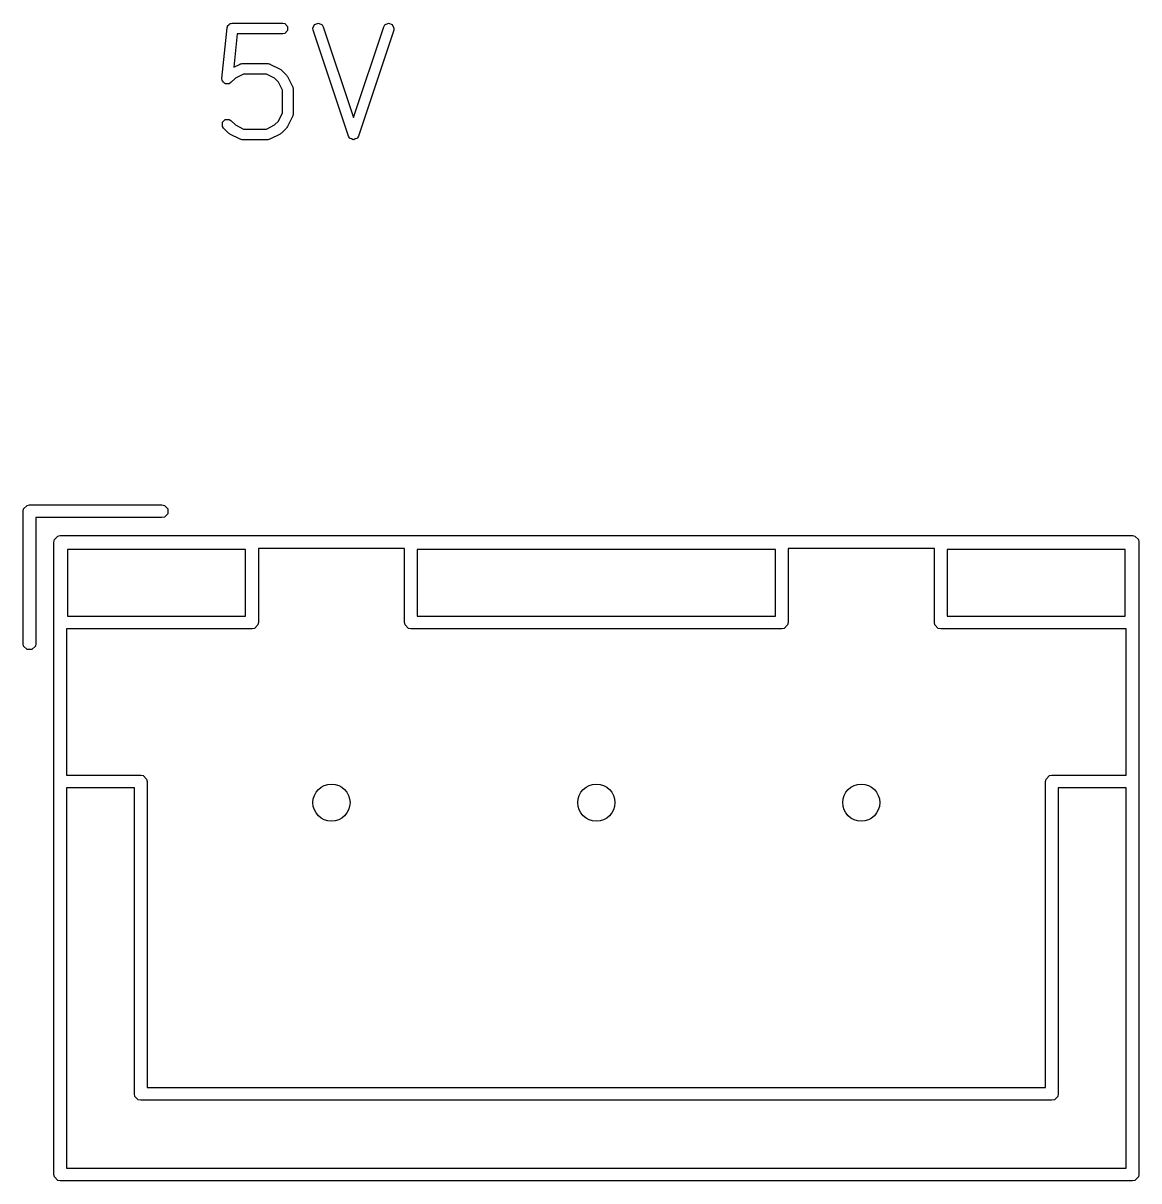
# Model space of a CAD drawing. Header units: inches. Extents: x 0.4 to 11.3, y -7.9 to -0.4.
# Drawn here: x 3.3409 to 3.7555, y -4.0067 to -3.5765 of the extents above; entities that cross this region are included whole.
import ezdxf

# ---------------------------------------------------------------- set-up
doc = ezdxf.new("R2010")
doc.units = ezdxf.units.IN
doc.header["$MEASUREMENT"] = 0
doc.layers.add('F.Silkscreen', color=41, linetype='CONTINUOUS', true_color=0xf2eda1)

msp = doc.modelspace()

# ---------------------------------------------------------------- linework, layer by layer
at = {"layer": 'F.Silkscreen', "linetype": 'CONTINUOUS'}
for p, q in [((3.41482, -3.59699), (3.4167, -3.57825)), ((3.4167, -3.57825), (3.41684, -3.57779)), ((3.41684, -3.57769), (3.41688, -3.57765)), ((3.41684, -3.57779), (3.41684, -3.57769)), ((3.41688, -3.57765), (3.41692, -3.57751)), ((3.41692, -3.57751), (3.41743, -3.57709)), ((3.41743, -3.57709), (3.4179, -3.57662)), ((3.4179, -3.57662), (3.41804, -3.5766)), ((3.41804, -3.5766), (3.41809, -3.57656)), ((3.41809, -3.57656), (3.41819, -3.57657)), ((3.41819, -3.57657), (3.41866, -3.57647)), ((3.41866, -3.57647), (3.4374, -3.57647)), ((3.4374, -3.57647), (3.43816, -3.57662)), ((3.43816, -3.57662), (3.43922, -3.57769)), ((3.43922, -3.57919), (3.43816, -3.58026)), ((3.43922, -3.57769), (3.43922, -3.57919)), ((3.44856, -3.5783), (3.44924, -3.57695)), ((3.44866, -3.57906), (3.44856, -3.5783)), ((3.46178, -3.61843), (3.44866, -3.57906)), ((3.44924, -3.57695), (3.45067, -3.57648)), ((3.45067, -3.57648), (3.45201, -3.57715)), ((3.45201, -3.57715), (3.4524, -3.57782)), ((3.4524, -3.57782), (3.46365, -3.61159)), ((3.46365, -3.61159), (3.47491, -3.57782)), ((3.47864, -3.57906), (3.46552, -3.61843)), ((3.47491, -3.57782), (3.47529, -3.57715)), ((3.47529, -3.57715), (3.47664, -3.57648)), ((3.47664, -3.57648), (3.47806, -3.57695)), ((3.47806, -3.57695), (3.47874, -3.5783)), ((3.47874, -3.5783), (3.47864, -3.57906)), ((3.42044, -3.58041), (3.41919, -3.59284)), ((3.4374, -3.58041), (3.42044, -3.58041)), ((3.43816, -3.58026), (3.4374, -3.58041)), ((3.41919, -3.59284), (3.42153, -3.59168)), ((3.42153, -3.59168), (3.42162, -3.59165)), ((3.42162, -3.59165), (3.42165, -3.59162)), ((3.42165, -3.59162), (3.42196, -3.59156)), ((3.42196, -3.59156), (3.42227, -3.59148)), ((3.42227, -3.59148), (3.42231, -3.59149)), ((3.42231, -3.59149), (3.42241, -3.59147)), ((3.42241, -3.59147), (3.43178, -3.59147)), ((3.43178, -3.59147), (3.43188, -3.59149)), ((3.43188, -3.59149), (3.43192, -3.59148)), ((3.43192, -3.59148), (3.43222, -3.59156)), ((3.43222, -3.59156), (3.43253, -3.59162)), ((3.43253, -3.59162), (3.43257, -3.59165)), ((3.43257, -3.59165), (3.43266, -3.59168)), ((3.43266, -3.59168), (3.43641, -3.59355)), ((3.42287, -3.59541), (3.41982, -3.59693)), ((3.43132, -3.59541), (3.42287, -3.59541)), ((3.43436, -3.59693), (3.43132, -3.59541)), ((3.43641, -3.59355), (3.43666, -3.59375)), ((3.43666, -3.59375), (3.43692, -3.59392)), ((3.43692, -3.59392), (3.4388, -3.5958)), ((3.4388, -3.5958), (3.43897, -3.59606)), ((3.43897, -3.59606), (3.43917, -3.59631)), ((3.43917, -3.59631), (3.44104, -3.60006)), ((3.4149, -3.59776), (3.41482, -3.59699)), ((3.41496, -3.59784), (3.4149, -3.59776)), ((3.41496, -3.59794), (3.41496, -3.59784)), ((3.41543, -3.59841), (3.41496, -3.59794)), ((3.41585, -3.59892), (3.41543, -3.59841)), ((3.41596, -3.59893), (3.41585, -3.59892)), ((3.41603, -3.59901), (3.41596, -3.59893)), ((3.41669, -3.59901), (3.41603, -3.59901)), ((3.41735, -3.59907), (3.41669, -3.59901)), ((3.41743, -3.59901), (3.41735, -3.59907)), ((3.41754, -3.59901), (3.41743, -3.59901)), ((3.41817, -3.59858), (3.41754, -3.59901)), ((3.41982, -3.59693), (3.41817, -3.59858)), ((3.43579, -3.59836), (3.43436, -3.59693)), ((3.43731, -3.6014), (3.43579, -3.59836)), ((3.44104, -3.60006), (3.44107, -3.60015)), ((3.44107, -3.60015), (3.4411, -3.60019)), ((3.4411, -3.60019), (3.44116, -3.6005)), ((3.44116, -3.6005), (3.44124, -3.6008)), ((3.44124, -3.6008), (3.44123, -3.60084)), ((3.44123, -3.60084), (3.44125, -3.60094)), ((3.44125, -3.60094), (3.44125, -3.61031)), ((3.43731, -3.60985), (3.43731, -3.6014)), ((3.41496, -3.61331), (3.41603, -3.61224)), ((3.41496, -3.61482), (3.41496, -3.61331)), ((3.41603, -3.61224), (3.41754, -3.61224)), ((3.41754, -3.61224), (3.41817, -3.61267)), ((3.41817, -3.61267), (3.41982, -3.61432)), ((3.43436, -3.61432), (3.43579, -3.6129)), ((3.43579, -3.6129), (3.43731, -3.60985)), ((3.44104, -3.61119), (3.43917, -3.61494)), ((3.44107, -3.6111), (3.44104, -3.61119)), ((3.4411, -3.61107), (3.44107, -3.6111)), ((3.44116, -3.61076), (3.4411, -3.61107)), ((3.44124, -3.61045), (3.44116, -3.61076)), ((3.44125, -3.61031), (3.44123, -3.61041)), ((3.44123, -3.61041), (3.44124, -3.61045)), ((3.41539, -3.61545), (3.41496, -3.61482)), ((3.41726, -3.61733), (3.41539, -3.61545)), ((3.41753, -3.6175), (3.41726, -3.61733)), ((3.41778, -3.6177), (3.41753, -3.6175)), ((3.42153, -3.61957), (3.41778, -3.6177)), ((3.41982, -3.61432), (3.42287, -3.61584)), ((3.42287, -3.61584), (3.43132, -3.61584)), ((3.43132, -3.61584), (3.43436, -3.61432)), ((3.43641, -3.6177), (3.43266, -3.61957)), ((3.43666, -3.6175), (3.43641, -3.6177)), ((3.43692, -3.61733), (3.43666, -3.6175)), ((3.4388, -3.61545), (3.43692, -3.61733)), ((3.43897, -3.61519), (3.4388, -3.61545)), ((3.43917, -3.61494), (3.43897, -3.61519)), ((3.42162, -3.6196), (3.42153, -3.61957)), ((3.42165, -3.61963), (3.42162, -3.6196)), ((3.42196, -3.61969), (3.42165, -3.61963)), ((3.42227, -3.61978), (3.42196, -3.61969)), ((3.42231, -3.61976), (3.42227, -3.61978)), ((3.42241, -3.61978), (3.42231, -3.61976)), ((3.43178, -3.61978), (3.42241, -3.61978)), ((3.43188, -3.61976), (3.43178, -3.61978)), ((3.43192, -3.61978), (3.43188, -3.61976)), ((3.43222, -3.61969), (3.43192, -3.61978)), ((3.43253, -3.61963), (3.43222, -3.61969)), ((3.43257, -3.6196), (3.43253, -3.61963)), ((3.43266, -3.61957), (3.43257, -3.6196)), ((3.46216, -3.6191), (3.46178, -3.61843)), ((3.4623, -3.61917), (3.46216, -3.6191)), ((3.46236, -3.6193), (3.4623, -3.61917)), ((3.46295, -3.6195), (3.46236, -3.6193)), ((3.46351, -3.61978), (3.46295, -3.6195)), ((3.46365, -3.61973), (3.46351, -3.61978)), ((3.46379, -3.61978), (3.46365, -3.61973)), ((3.46435, -3.6195), (3.46379, -3.61978)), ((3.46494, -3.6193), (3.46435, -3.6195)), ((3.46501, -3.61917), (3.46494, -3.6193)), ((3.46514, -3.6191), (3.46501, -3.61917)), ((3.46552, -3.61843), (3.46514, -3.6191)), ((3.34112, -3.75697), (3.3424, -3.75569)), ((3.3424, -3.75569), (3.34331, -3.75551)), ((3.34331, -3.75551), (3.39252, -3.75551)), ((3.39252, -3.75551), (3.39342, -3.75569)), ((3.39342, -3.75569), (3.3947, -3.75697)), ((3.34094, -3.75787), (3.34112, -3.75697)), ((3.34094, -3.80709), (3.34094, -3.75787)), ((3.39342, -3.76006), (3.39252, -3.76024)), ((3.3947, -3.75878), (3.39342, -3.76006)), ((3.3947, -3.75697), (3.3947, -3.75878)), ((3.39252, -3.76024), (3.34567, -3.76024)), ((3.34567, -3.76024), (3.34567, -3.80709)), ((3.35236, -3.76929), (3.35254, -3.76839)), ((3.35254, -3.76839), (3.35382, -3.76711)), ((3.35382, -3.76711), (3.35472, -3.76693)), ((3.35472, -3.76693), (3.75315, -3.76693)), ((3.75315, -3.76693), (3.75405, -3.76711)), ((3.75405, -3.76711), (3.75533, -3.76839)), ((3.75533, -3.76839), (3.75551, -3.76929)), ((3.35236, -4.00433), (3.35236, -3.76929)), ((3.35748, -3.77205), (3.35748, -3.79685)), ((3.42362, -3.77205), (3.35748, -3.77205)), ((3.42362, -3.79685), (3.42362, -3.77205)), ((3.48268, -3.77165), (3.42835, -3.77165)), ((3.42835, -3.77165), (3.42835, -3.79921)), ((3.48268, -3.79921), (3.48268, -3.77165)), ((3.4874, -3.77205), (3.4874, -3.79685)), ((3.62047, -3.77205), (3.4874, -3.77205)), ((3.62047, -3.79685), (3.62047, -3.77205)), ((3.6252, -3.77165), (3.6252, -3.79921)), ((3.67953, -3.77165), (3.6252, -3.77165)), ((3.67953, -3.79921), (3.67953, -3.77165)), ((3.68425, -3.77205), (3.68425, -3.79685)), ((3.75039, -3.77205), (3.68425, -3.77205)), ((3.75039, -3.79685), (3.75039, -3.77205)), ((3.75551, -3.76929), (3.75551, -4.00433)), ((3.35748, -3.79685), (3.42362, -3.79685)), ((3.4874, -3.79685), (3.62047, -3.79685)), ((3.68425, -3.79685), (3.75039, -3.79685)), ((3.42598, -3.80157), (3.35709, -3.80157)), ((3.35709, -3.80157), (3.35709, -3.85591)), ((3.42689, -3.80139), (3.42598, -3.80157)), ((3.42817, -3.80012), (3.42689, -3.80139)), ((3.42835, -3.79921), (3.42817, -3.80012)), ((3.48286, -3.80012), (3.48268, -3.79921)), ((3.48414, -3.80139), (3.48286, -3.80012)), ((3.48504, -3.80157), (3.48414, -3.80139)), ((3.62283, -3.80157), (3.48504, -3.80157)), ((3.62374, -3.80139), (3.62283, -3.80157)), ((3.62502, -3.80012), (3.62374, -3.80139)), ((3.6252, -3.79921), (3.62502, -3.80012)), ((3.67971, -3.80012), (3.67953, -3.79921)), ((3.68099, -3.80139), (3.67971, -3.80012)), ((3.68189, -3.80157), (3.68099, -3.80139)), ((3.75079, -3.80157), (3.68189, -3.80157)), ((3.75079, -3.85591), (3.75079, -3.80157)), ((3.34112, -3.80799), (3.34094, -3.80709)), ((3.34567, -3.80709), (3.34549, -3.80799)), ((3.3424, -3.80927), (3.34112, -3.80799)), ((3.34421, -3.80927), (3.3424, -3.80927)), ((3.34549, -3.80799), (3.34421, -3.80927)), ((3.35709, -3.85591), (3.38465, -3.85591)), ((3.38465, -3.85591), (3.38555, -3.85609)), ((3.38555, -3.85609), (3.38683, -3.85736)), ((3.38683, -3.85736), (3.38701, -3.85827)), ((3.38701, -3.85827), (3.38701, -3.97205)), ((3.72087, -3.85827), (3.72105, -3.85736)), ((3.72087, -3.97205), (3.72087, -3.85827)), ((3.72105, -3.85736), (3.72232, -3.85609)), ((3.72232, -3.85609), (3.72323, -3.85591)), ((3.72323, -3.85591), (3.75079, -3.85591)), ((3.35709, -3.86063), (3.35709, -4.00197)), ((3.38228, -3.86063), (3.35709, -3.86063)), ((3.38228, -3.97441), (3.38228, -3.86063)), ((3.75079, -3.86063), (3.72559, -3.86063)), ((3.72559, -3.86063), (3.72559, -3.97441)), ((3.75079, -4.00197), (3.75079, -3.86063)), ((3.38246, -3.97531), (3.38228, -3.97441)), ((3.38701, -3.97205), (3.55394, -3.97205)), ((3.55394, -3.97205), (3.72087, -3.97205)), ((3.72559, -3.97441), (3.72541, -3.97531)), ((3.38374, -3.97659), (3.38246, -3.97531)), ((3.38465, -3.97677), (3.38374, -3.97659)), ((3.55394, -3.97677), (3.38465, -3.97677)), ((3.72323, -3.97677), (3.55394, -3.97677)), ((3.72413, -3.97659), (3.72323, -3.97677)), ((3.72541, -3.97531), (3.72413, -3.97659)), ((3.35254, -4.00523), (3.35236, -4.00433)), ((3.35382, -4.00651), (3.35254, -4.00523)), ((3.35709, -4.00197), (3.75079, -4.00197)), ((3.75533, -4.00523), (3.75405, -4.00651)), ((3.75551, -4.00433), (3.75533, -4.00523)), ((3.35472, -4.00669), (3.35382, -4.00651)), ((3.75315, -4.00669), (3.35472, -4.00669)), ((3.75405, -4.00651), (3.75315, -4.00669))]:
    msp.add_line(p, q, dxfattribs=at)
at = {"layer": 'F.Silkscreen'}
for centre in [(3.45551, -3.86614), (3.45551, -3.86614), (3.55394, -3.86614), (3.55394, -3.86614), (3.65236, -3.86614), (3.65236, -3.86614)]:
    msp.add_circle(centre, 0.00689, dxfattribs=at)

doc.saveas('drawing.dxf')
